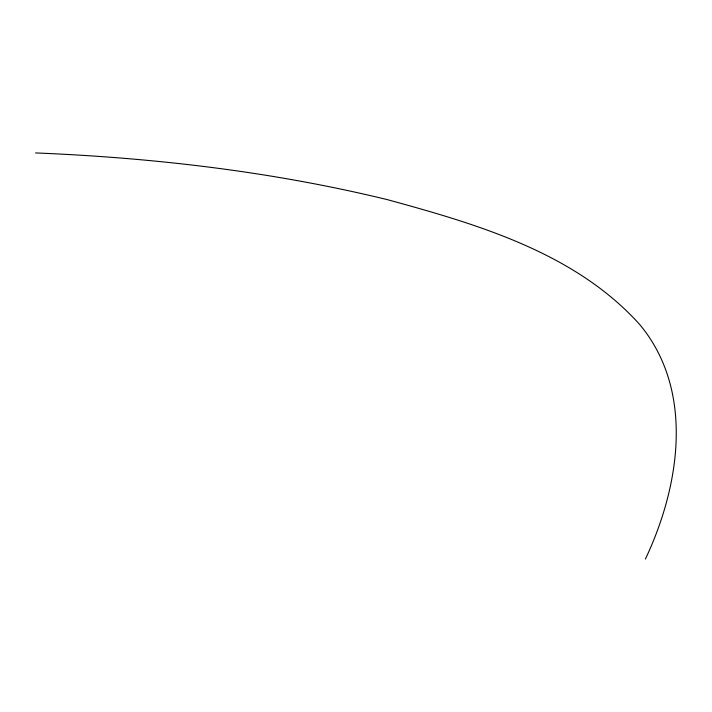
<?xml version="1.0" encoding="UTF-8"?>
<svg xmlns="http://www.w3.org/2000/svg" width="712" height="712" viewBox="0 0 712 712"><rect width="100%" height="100%" fill="white"/><g stroke="black" fill="none" stroke-linecap="round" stroke-linejoin="round"><path stroke-width="1.07" d="M645.392 559.071C679.649 486.67 695.001 391.226 639.883 324.717C575.26 252.715 477.467 224.28 387.195 199.6C272.082 171.574 153.854 157.797 35.6 152.929"/></g></svg>
